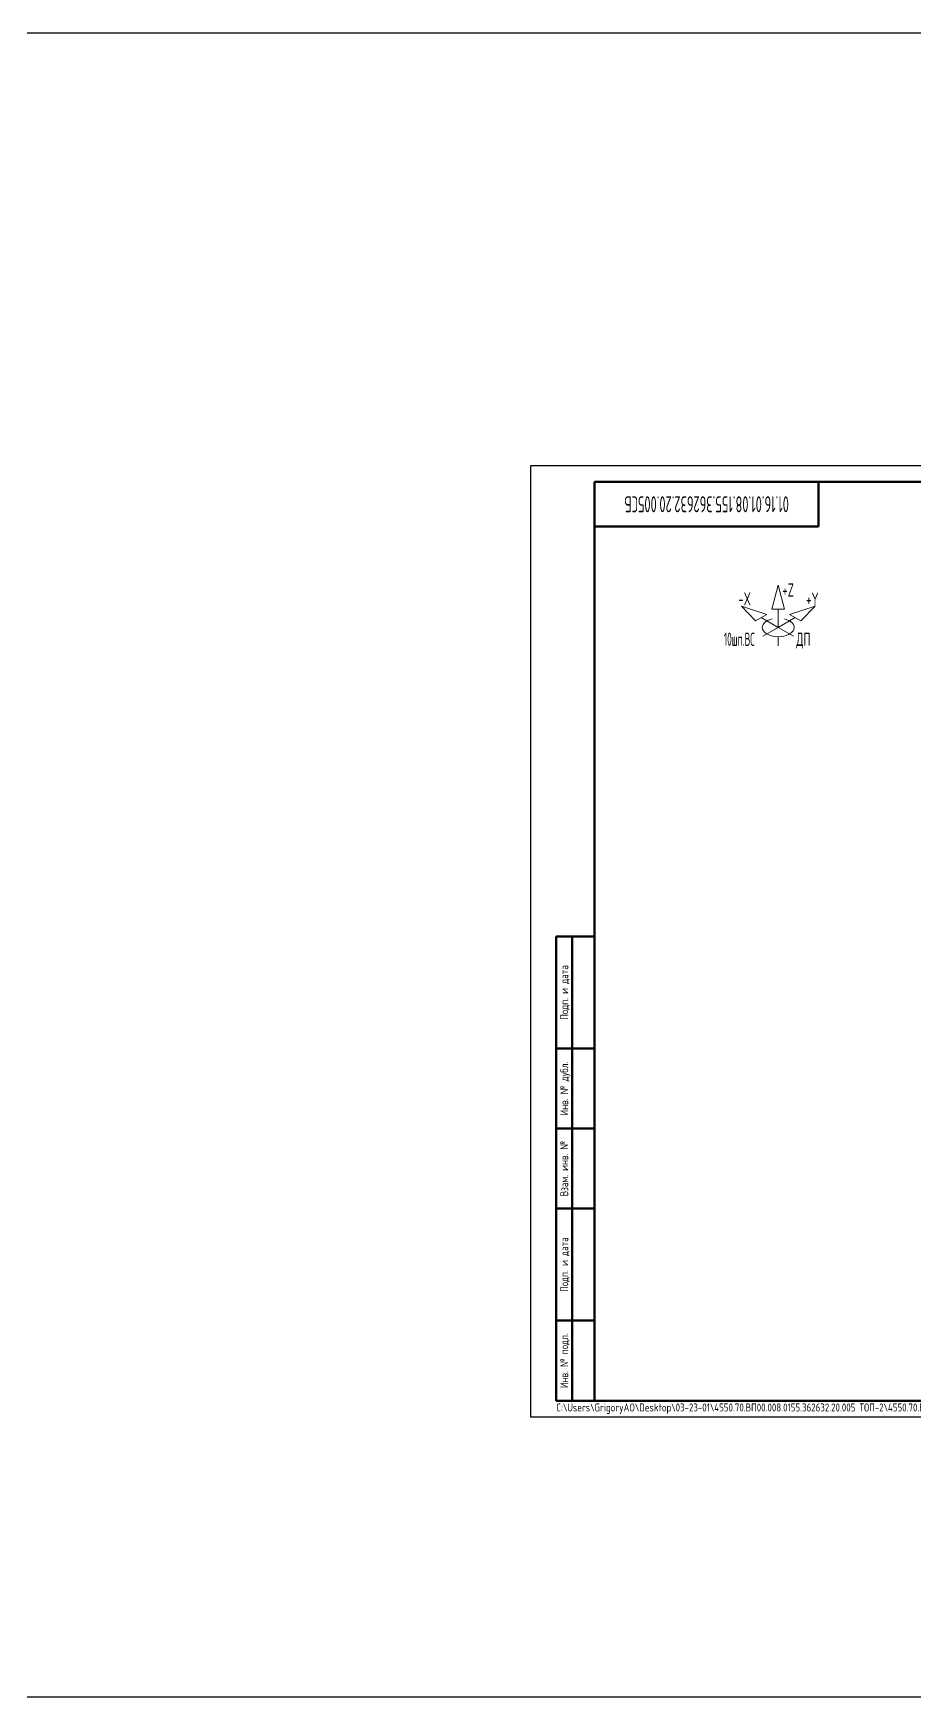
# Model space of a CAD drawing. Header units: millimetres. Extents: x 10051 to 26505, y 4675 to 5194.
# Drawn here: x 22879 to 23154, y 4675 to 5194 of the extents above; entities that cross this region are included whole.
import ezdxf
from ezdxf.enums import TextEntityAlignment as Align

# ---------------------------------------------------------------- set-up
doc = ezdxf.new("R2010")
doc.units = ezdxf.units.MM
doc.layers.get('0').update_dxf_attribs({"lineweight": 15})
for name, color, linetype, lineweight in [('OFORMLENIE', 7, 'Continuous', 25), ('подложка', 252, 'Continuous', 9), ('Построение', 7, 'Continuous', 30)]:
    doc.layers.add(name, color=color, linetype=linetype, lineweight=lineweight)
doc.styles.add('GOST_2.304', font='CS_Gost2304.shx', dxfattribs={"height": 2.5})
doc.styles.add('Style-CS_Gost2304', font='CS_Gost2304.shx')
doc.styles.add('TNR_30', font='times.ttf', dxfattribs={"height": 3})

# ---------------------------------------------------------------- blocks, each defined once
blk = doc.blocks.new('*U1752')
at = {"linetype": 'ByBlock', "lineweight": -2}
blk.add_lwpolyline([(420, 297), (0, 297), (0, 0), (420, 0)], close=True, dxfattribs=at)
at = {"linetype": 'ByBlock', "lineweight": 50}
blk.add_lwpolyline([(20, 292), (415, 292), (415, 5), (20, 5)], close=True, dxfattribs=at)
at = {"color": 0, "linetype": 'ByBlock', "lineweight": -2, "style": 'GOST_2.304'}
blk.add_text('Формат А3', height=2.5, dxfattribs=at).set_placement((410, 2.5), align=Align.MIDDLE_RIGHT)
at = {"linetype": 'ByBlock', "lineweight": -2, "insert": (8, 2.5), "char_height": 2.5, "attachment_point": 4, "style": 'GOST_2.304'}
blk.add_mtext('C:\\\\Users\\\\GrigoryAO\\\\Desktop\\\\03-23-01\\\\4550.70.ВП00.008.0155.362632.20.005 ТОП-2\\\\4550.70.ВП00.008.0155.362632.20.005СБ.Л00.РЕВ0.DWG', dxfattribs=at)
at = {"linetype": 'ByBlock', "lineweight": -2, "style": 'TNR_30'}
blk.add_attdef('ВЕРХНИЙ_НОМЕР_ЛИСТА', text='', height=3, dxfattribs=at).set_placement((410, 287), align=Align.MIDDLE_CENTER)
blk = doc.blocks.new('ST_Top')
at = {"linetype": 'ByBlock', "lineweight": 50}
blk.add_line((70, 0), (70, -14), dxfattribs=at)
at = {"linetype": 'ByBlock', "lineweight": 50, "extrusion": (0, 1, 0)}
blk.add_line((0, -14), (70, -14), dxfattribs=at)
at = {"linetype": 'ByBlock', "lineweight": -2, "style": 'GOST_2.304', "width": 0.7, "flags": 4}
blk.add_attdef('ШИФР', text='', height=5, rotation=180, dxfattribs=at).set_placement((35, -7), align=Align.MIDDLE_CENTER)
blk = doc.blocks.new('ST_Left')
at = {"color": 2, "linetype": 'ByBlock', "lineweight": 50}
for p, q in [((8, 150), (8, 5)), ((20, 150), (8, 150)), ((13, 5), (13, 150)), ((8, 115), (20, 115)), ((8, 90), (20, 90)), ((20, 65), (8, 65)), ((20, 30), (8, 30)), ((8, 5), (20, 5))]:
    blk.add_line(p, q, dxfattribs=at)
at = {"color": 0, "linetype": 'ByBlock', "lineweight": -2, "style": 'GOST_2.304'}
for s, p in [('Подп. и дата', (10.5, 132.5)), ('Инв. № дубл.', (10.5, 102.5)), ('Взам. инв. №', (10.5, 77.5)), ('Подп. и дата', (10.5, 47.5)), ('Инв. № подл.', (10.5, 17.5))]:
    blk.add_text(s, height=2.5, rotation=90, dxfattribs=at).set_placement(p, align=Align.MIDDLE_CENTER)
at = {"color": 0, "linetype": 'ByBlock', "lineweight": -2, "style": 'GOST_2.304', "flags": 8}
for tag, p in [('ДУБЛ_ДАТА', (16.5, 141.25)), ('НОМЕР_ДУБЛ', (16.5, 102.5)), ('ВЗАМ_ИНВ', (16.5, 77.5)), ('ИНВ_ДАТА', (16.5, 56.25)), ('ИНВ_НОМЕР', (16.5, 17.5))]:
    blk.add_attdef(tag, text='', height=2.5, rotation=90, dxfattribs=at).set_placement(p, align=Align.MIDDLE_CENTER)

msp = doc.modelspace()

# ---------------------------------------------------------------- linework, layer by layer
at = {"layer": 'подложка'}
for p, q in [((23111.58, 5008.7, -4.87), (23111.58, 5014.42, -4.87)), ((23111.58, 5008.7, -4.87), (23106.28, 5011.77, -4.87)), ((23111.58, 5008.7, -4.87), (23116.89, 5011.77, -4.87)), ((23111.58, 5008.7, -4.87), (23106.81, 5005.95, -4.87)), ((23111.58, 5008.7, -4.87), (23116.36, 5005.95, -4.87)), ((23111.58, 5002.99, -4.87), (23111.58, 5005.85, -4.87))]:
    msp.add_line(p, q, dxfattribs=at)
msp.add_ellipse((23111.58, 5008.7, -4.87), major_axis=(-5, 0), ratio=0.57735, start_param=5.105088, end_param=10.602875, dxfattribs=at)
for points in [[(23111.58, 5021.92, -4.87), (23109.58, 5014.42, -4.87), (23113.58, 5014.42, -4.87)], [(23100.09, 5015.34, -4.87), (23108.05, 5012.79, -4.87), (23104.51, 5010.75, -4.87)], [(23123.07, 5015.34, -4.87), (23115.12, 5012.79, -4.87), (23118.65, 5010.75, -4.87)]]:
    msp.add_3dface(points, dxfattribs=at)
at = {"layer": 'Построение', "color": 3}
msp.add_lwpolyline([(10050.53, 4674.72), (26505.36, 4674.72), (26505.36, 5194.3), (10050.53, 5194.3)], close=True, dxfattribs=at)

# ---------------------------------------------------------------- block references
at = {"layer": 'OFORMLENIE'}
for name in ['*U1752', 'ST_Left']:
    msp.add_blockref(name, (23034.21, 4762.19), dxfattribs=at)
ref = msp.add_blockref('ST_Top', (23054.21, 5054.19), dxfattribs=at)
ref.add_attrib('ШИФР', '01.16.01.08.155.362632.20.005СБ', dxfattribs={"layer": '0', "linetype": 'ByBlock', "lineweight": -2, "height": 5, "rotation": 180, "style": 'GOST_2.304', "width": 0.7}).set_placement((23089.21, 5047.19), align=Align.MIDDLE_CENTER)

# ---------------------------------------------------------------- texts
at = {"layer": 'подложка', "style": 'Style-CS_Gost2304'}
for s, width, p in [('-X', 0.75, (23099.08, 5019.7, -4.87)), ('+Z', 0.75, (23112.83, 5022.45, -4.87)), ('10шп.ВС', 0.628788, (23094.58, 5007.08, -4.87)), ('ДП', 0.75, (23117.21, 5007.08, -4.87))]:
    msp.add_text(s, height=4.125, dxfattribs=dict(at, width=width)).set_placement(p, align=Align.TOP_LEFT)
at = {"layer": 'подложка', "style": 'Style-CS_Gost2304', "width": 0.75}
msp.add_text('+Y', height=4.125, dxfattribs=at).set_placement((23124.21, 5019.58, -4.87), align=Align.TOP_RIGHT)

doc.saveas('drawing.dxf')
